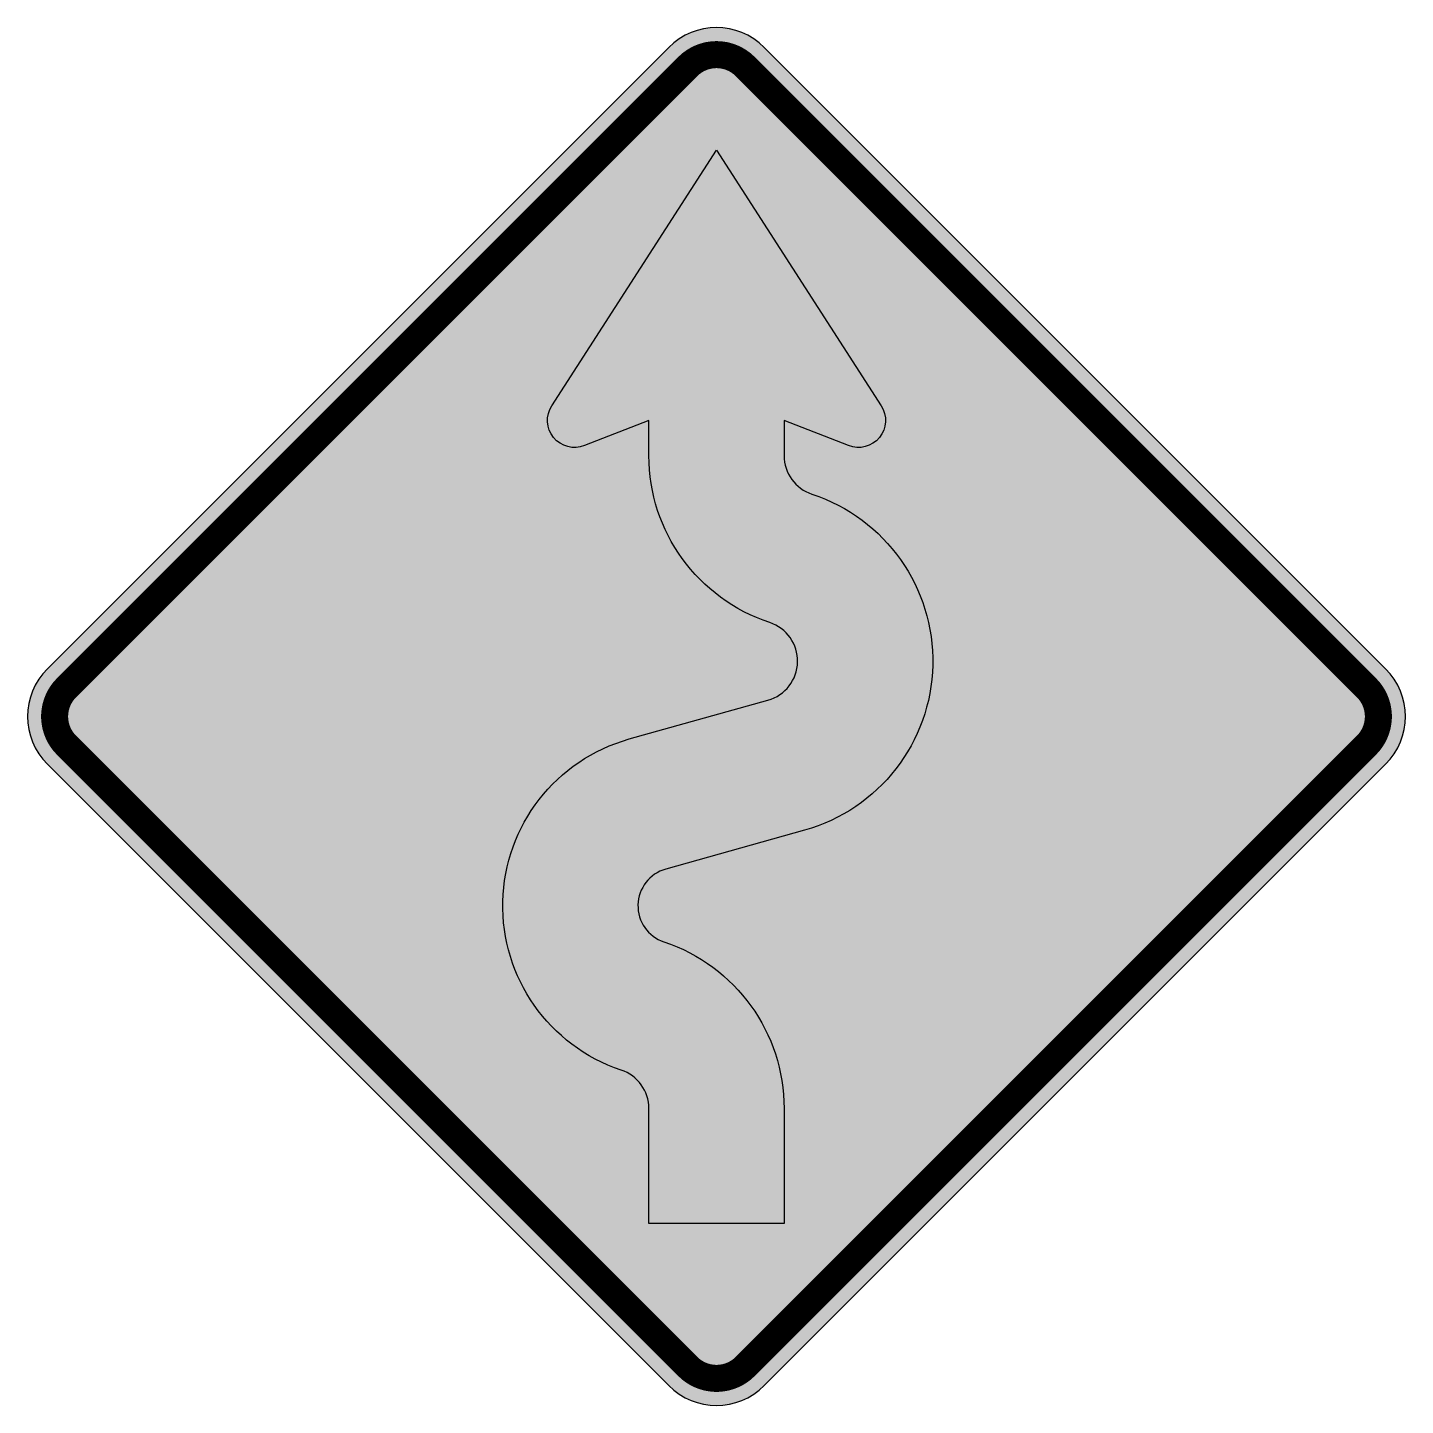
# Model space of a CAD drawing. Header units: millimetres. Extents: x -510 to 510, y -510 to 510.
import ezdxf

# ---------------------------------------------------------------- set-up
doc = ezdxf.new("R2010")
doc.units = ezdxf.units.MM
doc.header["$LTSCALE"] = 10
doc.header["$MEASUREMENT"] = 0
doc.layers.get('0').update_dxf_attribs({"linetype": 'CONTINUOUS'})

msp = doc.modelspace()

# ---------------------------------------------------------------- hatches: boundary and pattern name
h = msp.add_hatch(color=50)
h.dxf.hatch_style = 1
edge = h.paths.add_edge_path()
edge.add_line((35.35533905932738, -494.9747468305835), (494.9747468305834, -35.35533905932738))
edge.add_arc((459.619407771256, 2.131628207280301e-14), 50.00000000000002, 315, 404.9999999999999)
edge.add_line((494.9747468305834, 35.35533905932742), (35.35533905932738, 494.9747468305833))
edge.add_arc((-3.197442310920451e-14, 459.619407771256), 49.99999999999998, 44.99999999999993, 135)
edge.add_line((-35.35533905932738, 494.9747468305834), (-494.9747468305835, 35.35533905932738))
edge.add_arc((-459.6194077712561, -3.552713678800501e-15), 50, 135, 225)
edge.add_line((-494.9747468305835, -35.35533905932738), (-35.35533905932738, -494.9747468305836))
edge.add_arc((-2.842170943040401e-14, -459.6194077712561), 50.00000000000002, 225.0000000000001, 315)
h = msp.add_hatch(color=7)
h.dxf.hatch_style = 1
edge = h.paths.add_edge_path()
edge.add_line((50.00000000000001, -374.9999999999999), (-49.99999999999999, -374.9999999999999))
edge.add_line((-49.99999999999999, -374.9999999999999), (-49.99999999999999, -289.9999999999999))
edge.add_arc((-79.99999999999994, -290), 29.99999999999996, 360.0000000000001, 431.565051177078)
edge.add_arc((-29.99999999999999, -139.9999999999999), 128.113883008419, 105.64483161020601, 251.565051177078, ccw=False)
edge.add_line((-64.548903040309, -16.63249893830951), (38.09020120903804, 12.11144440444838))
edge.add_arc((30.00000000000004, 41.00000000000006), 30, 285.644831610206, 431.7900431357168)
edge.add_arc((80.00000000000001, 192.9868415357067), 130, 180, 251.79004313571699, ccw=False)
edge.add_line((-50, 192.9868415357067), (-50.00000000000002, 219.0000000000001))
edge.add_line((-50.00000000000002, 219.0000000000001), (-97.72727272727293, 200.3691804255283))
edge.add_arc((-105.0000000000018, 218.9999999999988), 19.99999999999921, 147.2209193319302, 291.3236862635039, ccw=False)
edge.add_line((-121.815286624205, 229.8280254777054), (-5.684341886080801e-14, 419.0000000000001))
edge.add_line((-5.684341886080801e-14, 419.0000000000001), (121.8152866242041, 229.8280254777065))
edge.add_arc((105.0000000000008, 218.9999999999997), 19.99999999999949, 248.67631373649618, 392.7790806680697, ccw=False)
edge.add_line((97.72727272727177, 200.369180425529), (49.99999999999999, 219.0000000000001))
edge.add_line((49.99999999999999, 219.0000000000001), (49.99999999999999, 192.9868415357067))
edge.add_arc((80.00000000000001, 192.9868415357067), 30.00000000000002, 180, 251.790043135717)
edge.add_arc((30, 41.00000000000006), 130, 285.64483161020604, 431.790043135717, ccw=False)
edge.add_line((65.05753857249819, -84.18374091405715), (-37.58156567684883, -112.927684256815))
edge.add_arc((-29.99999999999999, -139.9999999999999), 28.11388300841898, 465.644831610206, 611.565051177078)
edge.add_arc((-79.99999999999997, -289.9999999999999), 130, 359.99999999999994, 431.565051177078, ccw=False)
edge.add_line((50.00000000000001, -290.0000000000001), (50.00000000000001, -374.9999999999999))

# ---------------------------------------------------------------- linework, layer by layer
at = {"color": 50, "flags": 128}
msp.add_lwpolyline([(35.35533905932738, -494.9747468305835), (494.9747468305834, -35.35533905932738, 0.414213562373095), (494.9747468305834, 35.35533905932742), (35.35533905932738, 494.9747468305833, 0.414213562373095), (-35.35533905932738, 494.9747468305834), (-494.9747468305835, 35.35533905932738, 0.414213562373095), (-494.9747468305835, -35.35533905932738), (-35.35533905932738, -494.9747468305836, 0.414213562373095)], format="xyb", close=True, dxfattribs=at)
at = {"const_width": 20.00000000000001, "flags": 128}
msp.add_lwpolyline([(21.21320343559639, -480.8326112068524), (480.8326112068524, -21.21320343559648, 0.4142135623730951), (480.8326112068524, 21.21320343559643), (21.21320343559639, 480.8326112068524, 0.4142135623730951), (-21.21320343559635, 480.8326112068524), (-480.8326112068525, 21.21320343559643, 0.4142135623730951), (-480.8326112068525, -21.21320343559648), (-21.21320343559651, -480.8326112068524, 0.4142135623730951), (21.21320343559639, -480.8326112068524, 0.4142135623730951)], format="xyb", dxfattribs=at)
msp.add_lwpolyline([(50.00000000000001, -374.9999999999999), (-49.99999999999999, -374.9999999999999), (-49.99999999999999, -289.9999999999999, 0.3228228060551107), (-70.51316701949483, -261.5395010584846, -0.7394225021437928), (-64.548903040309, -16.63249893830951), (38.09020120903804, 12.11144440444838, 0.7409420653906351), (39.37500000000009, 69.49753278794503, -0.3239071714293688), (-50, 192.9868415357067), (-50.00000000000002, 219.0000000000001), (-97.72727272727293, 200.3691804255283, -0.7272278537010755), (-121.815286624205, 229.8280254777054), (-5.684341886080801e-14, 419.0000000000001), (121.8152866242041, 229.8280254777065, -0.7272278537010751), (97.72727272727177, 200.369180425529), (49.99999999999999, 219.0000000000001), (49.99999999999999, 192.9868415357067, 0.3239071714293688), (70.62500000000003, 164.4893087477617, -0.7409420653906351), (65.05753857249819, -84.18374091405715), (-37.58156567684883, -112.927684256815, 0.7394225021437928), (-38.89039041781106, -166.6711712534332, -0.3228228060551109), (50.00000000000001, -290.0000000000001)], format="xyb", close=True)

doc.saveas('drawing.dxf')
